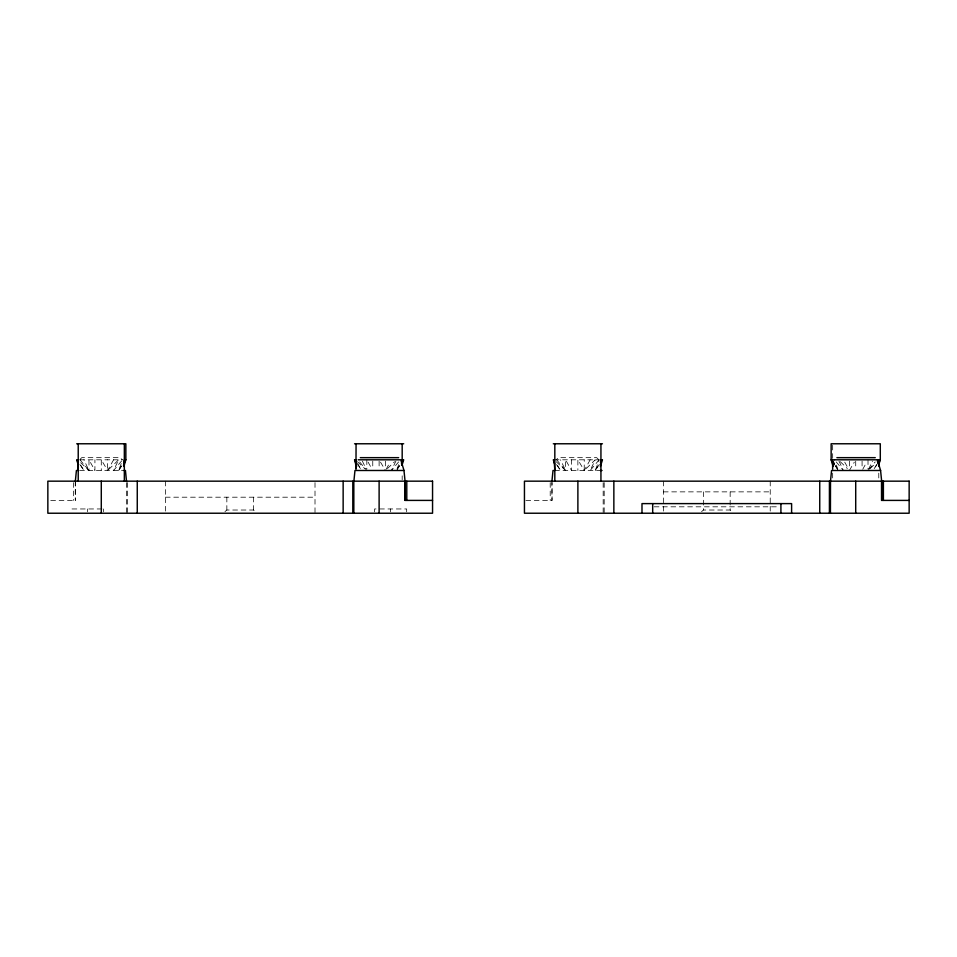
<?xml version="1.0" encoding="UTF-8"?>
<svg xmlns="http://www.w3.org/2000/svg" width="957" height="957" viewBox="0 0 957 957"><rect width="100%" height="100%" fill="white"/><g stroke="black" fill="none" stroke-linecap="round" stroke-linejoin="round"><path stroke-width="0.72" stroke-dasharray="4.79 3.59" d="M121.862 465.736L118.656 470.485L122.077 461.13M396.988 469.145L399.428 462.47M599.261 464.552L595.266 470.485L599.166 459.803L556.208 459.803L558.338 457.661L596.701 457.661L598.843 459.803M395.863 461.13L391.413 470.485L398.602 461.932M868.645 469.145L872.461 461.13M113.572 459.803L107.639 470.485L101.286 459.803L101.286 470.485M386.138 469.301L390.085 462.171M590.17 459.803L584.237 470.485L577.884 459.803L577.884 470.485M862.736 469.301L866.695 462.171M118.656 470.485L122.197 464.552M397.203 469.301L399.32 465.736M595.266 470.485L599.501 463.355M849.361 470.485L854.302 462.171M876.636 464.552L873.801 469.301L877.102 464.552M397.299 469.301L399.703 465.736M121.671 460.867L113.572 470.485L118.656 459.803L107.639 470.485L107.639 459.803M599.166 459.803L590.17 470.485L595.266 459.803L584.237 470.485L584.237 459.803M868.908 469.42L875.2 461.932M80.328 459.085L81.74 457.661L120.104 457.661L122.233 459.803M387.489 468.547L394.499 461.741M870.092 468.547L875.296 463.69M224.967 511.624L226.845 510.021L253.557 510.021L255.423 511.624M701.577 511.624L703.443 510.021L730.155 510.021L732.033 511.624M79.79 459.803L122.568 459.803M79.634 470.485L123.8 470.485M554.641 470.485L600.41 470.485M663.368 491.862L770.229 491.862M165.394 497.197L315.009 497.197M50.745 500.403L75.471 500.403M525.895 500.403L552.069 500.403L552.069 482.651M654.169 506.815L779.429 506.815M101.956 508.957L71.356 508.957L71.356 511.804M556.22 461.741L565.587 470.485L565.587 459.803L571.52 470.485L571.52 459.803M357.463 461.741L364.749 468.547M80.663 462.71L88.989 470.485L88.989 459.803L94.922 470.485L94.922 459.803M840.342 461.741L847.352 468.547M836.239 461.932L842.531 469.42M556.591 459.803L565.587 470.485L560.503 459.803M359.629 461.932L365.933 469.42M79.993 459.803L88.989 470.485L83.905 459.803M835.138 465.736L837.542 469.301M556.507 464.552L560.503 470.485L556.256 463.355M357.739 464.552L360.945 469.301L357.499 463.355M79.898 464.552L83.905 470.485L80.364 464.552M835.509 465.736L837.638 469.301M380.527 462.171L385.48 470.485M844.744 462.171L848.703 469.301M368.146 462.171L372.094 469.301M838.978 461.13L843.428 470.485M362.38 461.13L366.196 469.145M836.382 465.138L837.854 469.145M878.777 473.153L878.777 479.84M868.011 459.803L868.011 469.145M862.078 461.13L862.078 469.145M855.714 461.13L855.714 469.145M849.361 461.13L849.361 469.145M832.662 445.232L832.662 458.343M832.662 473.153L832.662 479.84M770.229 481.168L770.229 511.804M730.155 491.862L730.155 510.021M703.443 491.862L703.443 510.021M663.368 481.168L663.368 511.804M604.19 482.627L604.19 513.227M603.173 482.627L603.173 513.227M551.878 481.168L551.926 500.403M550.215 482.651L550.215 500.403M406.665 511.804L406.665 508.957L374.606 508.957L374.606 511.804M402.179 475.832L402.179 479.84M390.635 508.957L390.635 511.804M385.48 461.13L385.48 469.145M379.116 461.13L379.116 469.145M372.763 461.13L372.763 469.145M366.83 459.803L366.83 469.145M315.009 482.627L315.009 513.227M253.557 497.197L253.557 510.021M226.845 497.197L226.845 510.021M165.394 481.168L165.394 513.227M127.58 482.627L127.58 513.227M126.575 482.627L126.575 513.227M103.416 508.957L103.416 511.804M87.386 508.957L87.386 511.804M75.316 481.168L75.328 500.403M75.28 481.168L75.28 500.403M73.605 482.651L73.605 500.403"/><path stroke-width="1.44" d="M879.028 466.478L879.375 461.13M75.352 481.168L76.416 470.485L77.433 470.485M353.899 481.168L354.963 470.485L403.986 470.485L405.05 481.168L405.122 500.403M551.95 481.168L553.014 470.485L554.043 470.485M123.896 462.47L124.338 459.803L125.857 459.803L125.857 443.773L76.704 443.773M401.509 463.81L402.179 459.803L403.698 459.803L402.048 465.138M600.494 462.47L600.936 459.803L602.455 459.803L600.398 466.478M123.788 465.138L125.02 459.803M401.629 465.138L402.861 459.803M600.398 465.138L601.618 459.803M123.8 466.478L125.857 459.803M878.646 465.138L880.296 459.803L880.296 443.773L831.143 443.773L831.143 459.803L833.2 466.478M878.048 462.171L879.459 459.803L877.378 461.741M877.892 463.355L880.296 459.803L834.767 459.803M354.545 443.773L403.698 443.773M553.302 443.773L602.455 443.773M360.299 457.661L398.662 457.661M836.897 457.661L875.26 457.661M78.223 459.803L76.704 459.803L77.936 463.81M356.064 459.803L354.545 459.803L356.602 466.478M358.157 459.803L400.792 459.803L403.986 470.485M554.821 459.803L553.302 459.803L554.534 463.81M834.432 459.803L831.143 459.803L834.337 464.552M123.8 470.485L125.439 470.485L126.503 481.168M600.41 470.485L602.037 470.485M881.648 481.168L880.584 470.485L831.561 470.485L830.497 481.168L830.425 513.227M432.552 500.403L404.931 500.403L404.931 481.168M909.15 500.403L881.529 500.403L881.529 481.168M831.98 459.803L834.097 463.355M877.39 459.803L880.584 470.485M833.212 465.138L832.59 462.47L832.662 469.145M356.602 465.138L355.382 459.803L355.98 469.145L356.064 443.773M554.139 459.803L554.821 470.485M77.541 459.803L78.223 470.485M883.395 481.168L883.395 500.403M881.72 481.168L881.72 500.403M855.714 481.168L855.714 513.227M829.42 481.168L829.42 513.227M819.742 481.168L819.742 513.227M791.606 513.227L791.606 503.609L641.991 503.609L641.991 513.227M780.912 503.609L780.912 513.227M652.686 503.609L652.686 513.227M613.856 481.168L613.856 513.227M600.936 443.773L600.936 481.168M577.884 481.168L577.884 513.227M554.821 443.773L554.821 481.168M406.785 481.168L406.785 500.403M402.179 443.773L402.179 465.138M379.116 481.168L379.116 513.227M353.827 481.168L353.827 513.227M352.81 481.168L352.81 513.227M343.144 481.168L343.144 513.227M137.258 481.168L137.258 513.227M124.338 443.773L124.338 481.168M101.286 481.168L101.286 513.227M78.223 443.773L78.223 481.168M432.552 481.168L47.85 481.168L47.85 513.227L432.552 513.227L432.552 481.168M909.15 481.168L524.448 481.168L524.448 513.227L909.15 513.227L909.15 481.168"/></g></svg>
